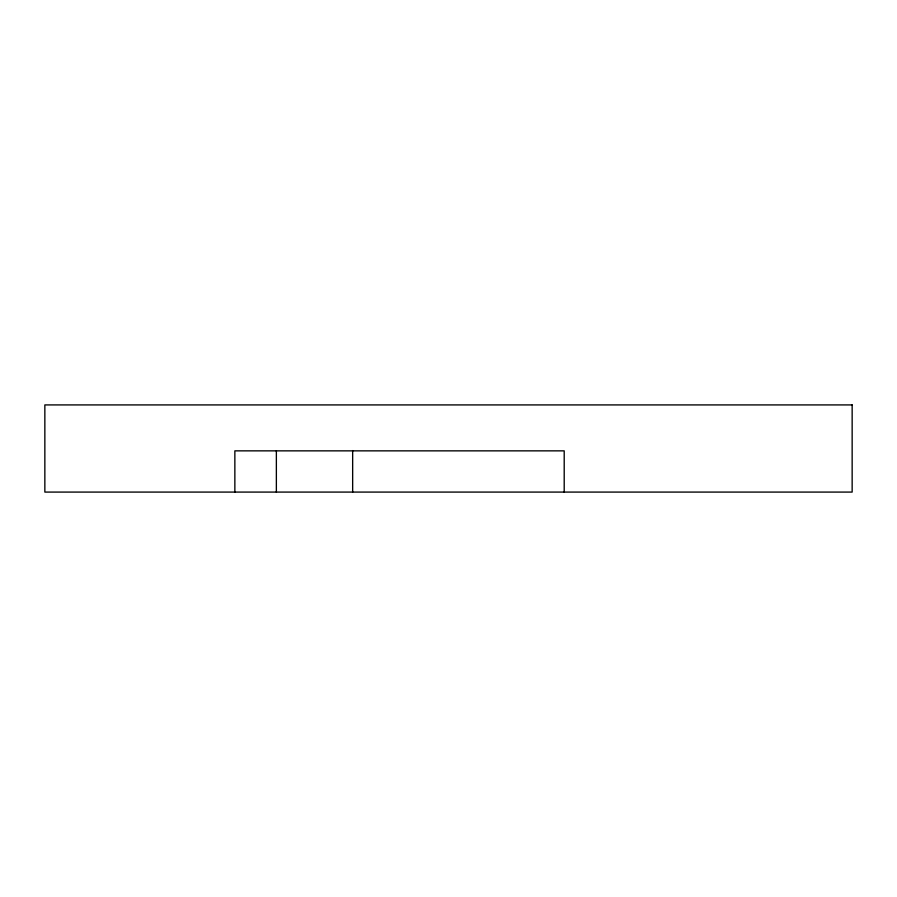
<?xml version="1.0" encoding="UTF-8"?>
<svg xmlns="http://www.w3.org/2000/svg" width="897" height="897" viewBox="0 0 897 897"><rect width="100%" height="100%" fill="white"/><g stroke="black" fill="none" stroke-linecap="round" stroke-linejoin="round"><path stroke-width="1.35" d="M564.202 492.083L564.202 450.855L234.857 450.855L234.857 492.083M352.656 450.574L352.656 492.083M276.366 450.855L276.366 492.083M852.15 404.917L44.85 404.917L44.85 492.083L852.15 492.083L852.15 404.917"/></g></svg>
